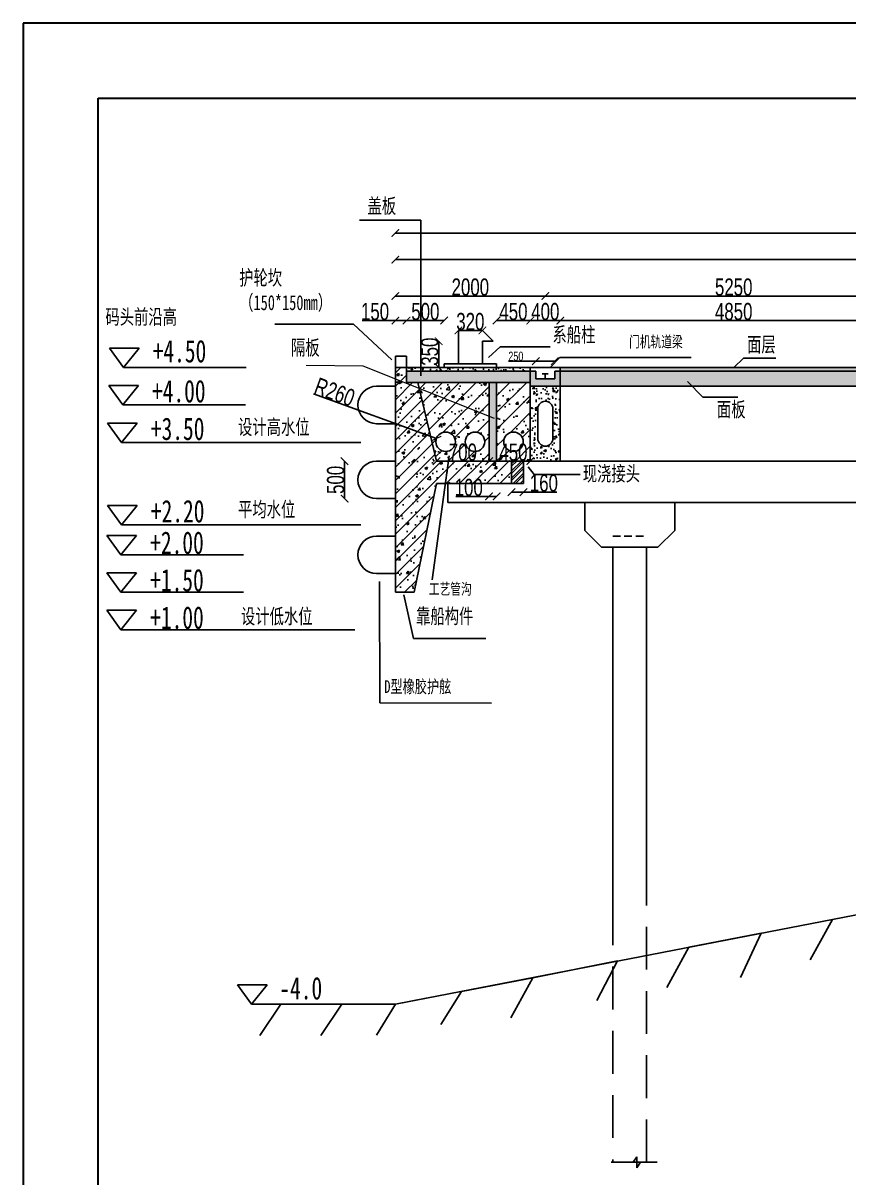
# Model space of a CAD drawing. Header units: millimetres. Extents: x 0 to 42000, y 0 to 29700.
# Drawn here: x 0 to 11014, y 14286 to 29700 of the extents above; entities that cross this region are included whole.
import ezdxf

# ---------------------------------------------------------------- set-up
doc = ezdxf.new("R2010")
doc.units = ezdxf.units.MM
doc.linetypes.add('DASHED', pattern=[19.05, 12.7, -6.35])
doc.layers.add('外框线', color=7, linetype='Continuous', lineweight=30)
for name, color, linetype in [('普通线', 7, 'Continuous'), ('标准', 7, 'Continuous'), ('标注', 7, 'Continuous'), ('虚线', 7, 'DASHED')]:
    doc.layers.add(name, color=color, linetype=linetype)
doc.styles.get("Standard").update_dxf_attribs({"font": 'arial.ttf', "width": 0.7, "height": 230})
doc.dimstyles.get("Standard").update_dxf_attribs({"dimtxt": 230, "dimasz": 100, "dimexe": 0.18, "dimexo": 0.0625, "dimgap": 1, "dimtad": 1, "dimdec": 0, "dimzin": 0, "dimdsep": 46, "dimtxsty": 'Standard', "dimblk": 'ARCHTICK', "dimcen": 0.09, "dimse1": 1, "dimse2": 1, "dimadec": 0, "dimazin": 0, "dimtfac": 1, "dimtdec": 0, "dimtofl": 0, "dimtmove": 0, "dimatfit": 3, "dimfxl": 1, "dimtolj": 1, "dimtzin": 0, "dimarcsym": 0})
pattern_1 = [(50, (1152.42, 65.97), (182.1847, -15.9391), [19.05, -209.55]), (355, (1152.42, 65.97), (-35.2434, 191.0568), [15.24, -167.6406]), (100.45144, (1167.6, 64.64), (146.9412, 175.1178), [16.19, -178.0902]), (46.1842, (1152.42, 116.77), (271.079, -42.0423), [28.575, -314.325]), (96.6356, (1175, 113.27), (237.4041, 247.426), [24.285, -267.1356]), (351.1842, (1152.42, 116.77), (237.404, 247.426), [22.86, -251.4597]), (21, (1177.82, 104.07), (151.6144, -102.2652), [19.05, -209.55]), (326, (1177.82, 104.07), (61.802, 184.188), [15.24, -167.64]), (71.45144, (1190.45, 95.55), (213.4164, 81.9228), [16.19, -178.0899]), (37.5, (1152.42, 65.97), (3.0886, 84.55504), [0, -165.608, 0, -170.18, 0, -168.275]), (7.5, (1152.42, 65.97), (66.81966, 100.18057), [0, -97.028, 0, -161.798, 0, -64.135]), (327.5, (1095.776, 65.97), (135.5906, -5.72874), [0, -63.5, 0, -198.12, 0, -262.89]), (317.5, (1070.38, 65.97), (148.1292, 25.4265), [0, -82.55, 0, -131.572, 0, -186.69])]
pattern_2 = [(50, (1152.42, 65.97), (273.277, -23.9086), [28.575, -314.325]), (355, (1152.42, 65.97), (-52.8651, 286.5853), [22.86, -251.4609]), (100.45144, (1175.2, 63.98), (220.4119, 262.6766), [24.285, -267.1354]), (46.1842, (1152.42, 142.17), (406.6186, -63.0635), [42.8625, -471.4875]), (96.6356, (1186.3, 136.9), (356.1062, 371.1392), [36.4275, -400.7034]), (351.1842, (1152.4, 142.17), (356.106, 371.139), [34.29, -377.1896]), (21, (1190.52, 123.12), (227.4216, -153.3978), [28.575, -314.325]), (326, (1190.52, 123.12), (92.703, 276.282), [22.86, -251.46]), (71.45144, (1209.47, 110.34), (320.1246, 122.8842), [24.285, -267.1349]), (37.5, (1152.42, 65.97), (4.6329, 126.83256), [0, -248.412, 0, -255.27, 0, -252.4125]), (7.5, (1152.42, 65.97), (100.2295, 150.27086), [0, -145.542, 0, -242.697, 0, -96.2025]), (327.5, (1067.46, 65.97), (203.3859, -8.59312), [0, -95.25, 0, -297.18, 0, -394.335]), (317.5, (1029.36, 65.97), (222.1938, 38.13974), [0, -123.825, 0, -197.358, 0, -280.035])]

# ---------------------------------------------------------------- blocks, each defined once
blk = doc.blocks.new('_ArchTick')
at = {"color": 0, "linetype": 'ByBlock', "const_width": 0.15}
blk.add_lwpolyline([(-0.5, -0.5), (0.5, 0.5)], dxfattribs=at)
blk = doc.blocks.new('*D2')
at = {"layer": 'Defpoints', "color": 0, "transparency": 16777216}
for p in [(4965, 25643), (5115, 25730), (5115, 25643)]:
    blk.add_point(p, dxfattribs=at)
at = {"layer": '标注', "color": 0, "lineweight": -2, "transparency": 16777216}
for p, q in [((4965, 25730), (4523, 25730)), ((5115, 25730), (4965, 25730))]:
    blk.add_line(p, q, dxfattribs=at)
at = {"layer": '标注', "color": 0, "lineweight": -2, "transparency": 16777216, "xscale": 100, "yscale": 100, "zscale": 100, "rotation": 180}
blk.add_blockref('_ArchTick', (4965, 25730), dxfattribs=at)
at = {"layer": '标注', "color": 0, "lineweight": -2, "transparency": 16777216, "xscale": 100, "yscale": 100, "zscale": 100}
blk.add_blockref('_ArchTick', (5115, 25730), dxfattribs=at)
at = {"layer": '标注', "color": 0, "transparency": 16777216, "insert": (4694, 25848), "char_height": 230, "attachment_point": 5}
blk.add_mtext('\\A1;150', dxfattribs=at)
blk = doc.blocks.new('*D3')
at = {"layer": 'Defpoints', "color": 0, "transparency": 16777216}
for p in [(5615, 25730), (5115, 25493), (5615, 25493)]:
    blk.add_point(p, dxfattribs=at)
at = {"layer": '标注', "color": 0, "lineweight": -2, "transparency": 16777216}
blk.add_line((5115, 25730), (5615, 25730), dxfattribs=at)
at = {"layer": '标注', "color": 0, "lineweight": -2, "transparency": 16777216, "xscale": 100, "yscale": 100, "zscale": 100, "rotation": 180}
blk.add_blockref('_ArchTick', (5115, 25730), dxfattribs=at)
at = {"layer": '标注', "color": 0, "lineweight": -2, "transparency": 16777216, "xscale": 100, "yscale": 100, "zscale": 100}
blk.add_blockref('_ArchTick', (5615, 25730), dxfattribs=at)
at = {"layer": '标注', "color": 0, "transparency": 16777216, "insert": (5365, 25848), "char_height": 230, "attachment_point": 5}
blk.add_mtext('\\A1;500', dxfattribs=at)
blk = doc.blocks.new('*D4')
at = {"layer": 'Defpoints', "color": 0, "transparency": 16777216}
for p in [(5805, 25597), (6125, 25730), (6125, 25597)]:
    blk.add_point(p, dxfattribs=at)
at = {"layer": '标注', "color": 0, "lineweight": -2, "transparency": 16777216}
blk.add_line((5805, 25597), (6125, 25597), dxfattribs=at)
at = {"layer": '标注', "color": 0, "lineweight": -2, "transparency": 16777216, "xscale": 100, "yscale": 100, "zscale": 100, "rotation": 180}
blk.add_blockref('_ArchTick', (5805, 25597), dxfattribs=at)
at = {"layer": '标注', "color": 0, "lineweight": -2, "transparency": 16777216, "xscale": 100, "yscale": 100, "zscale": 100}
blk.add_blockref('_ArchTick', (6125, 25597), dxfattribs=at)
at = {"layer": '标注', "color": 0, "transparency": 16777216, "insert": (5965, 25715), "char_height": 230, "attachment_point": 5}
blk.add_mtext('\\A1;320', dxfattribs=at)
blk = doc.blocks.new('*D5')
at = {"layer": 'Defpoints', "color": 0, "transparency": 16777216}
for p in [(6765, 25730), (6315, 25103), (6765, 25103)]:
    blk.add_point(p, dxfattribs=at)
at = {"layer": '标注', "color": 0, "lineweight": -2, "transparency": 16777216}
blk.add_line((6315, 25730), (6765, 25730), dxfattribs=at)
at = {"layer": '标注', "color": 0, "lineweight": -2, "transparency": 16777216, "xscale": 100, "yscale": 100, "zscale": 100, "rotation": 180}
blk.add_blockref('_ArchTick', (6315, 25730), dxfattribs=at)
at = {"layer": '标注', "color": 0, "lineweight": -2, "transparency": 16777216, "xscale": 100, "yscale": 100, "zscale": 100}
blk.add_blockref('_ArchTick', (6765, 25730), dxfattribs=at)
at = {"layer": '标注', "color": 0, "transparency": 16777216, "insert": (6540, 25848), "char_height": 230, "attachment_point": 5}
blk.add_mtext('\\A1;450', dxfattribs=at)
blk = doc.blocks.new('*D6')
at = {"layer": 'Defpoints', "color": 0, "transparency": 16777216}
for p in [(6965, 26056), (4965, 25103), (6965, 25103)]:
    blk.add_point(p, dxfattribs=at)
at = {"layer": '标注', "color": 0, "lineweight": -2, "transparency": 16777216}
blk.add_line((4965, 26056), (6965, 26056), dxfattribs=at)
at = {"layer": '标注', "color": 0, "lineweight": -2, "transparency": 16777216, "xscale": 100, "yscale": 100, "zscale": 100, "rotation": 180}
blk.add_blockref('_ArchTick', (4965, 26056), dxfattribs=at)
at = {"layer": '标注', "color": 0, "lineweight": -2, "transparency": 16777216, "xscale": 100, "yscale": 100, "zscale": 100}
blk.add_blockref('_ArchTick', (6965, 26056), dxfattribs=at)
at = {"layer": '标注', "color": 0, "transparency": 16777216, "insert": (5965, 26175), "char_height": 230, "attachment_point": 5}
blk.add_mtext('\\A1;2000', dxfattribs=at)
blk = doc.blocks.new('*D7')
at = {"layer": 'Defpoints', "color": 0, "transparency": 16777216}
for p in [(11990, 26056), (6965, 25018), (11990, 25053)]:
    blk.add_point(p, dxfattribs=at)
at = {"layer": '标注', "color": 0, "lineweight": -2, "transparency": 16777216}
blk.add_line((6965, 26056), (11990, 26056), dxfattribs=at)
at = {"layer": '标注', "color": 0, "lineweight": -2, "transparency": 16777216, "xscale": 100, "yscale": 100, "zscale": 100, "rotation": 180}
blk.add_blockref('_ArchTick', (6965, 26056), dxfattribs=at)
at = {"layer": '标注', "color": 0, "lineweight": -2, "transparency": 16777216, "xscale": 100, "yscale": 100, "zscale": 100}
blk.add_blockref('_ArchTick', (11990, 26056), dxfattribs=at)
at = {"layer": '标注', "color": 0, "transparency": 16777216, "insert": (9478, 26175), "char_height": 230, "attachment_point": 5}
blk.add_mtext('\\A1;5250', dxfattribs=at)
blk = doc.blocks.new('*D10')
at = {"layer": 'Defpoints', "color": 0, "transparency": 16777216}
for p in [(7165, 25730), (6765, 25053), (7165, 25053)]:
    blk.add_point(p, dxfattribs=at)
at = {"layer": '标注', "color": 0, "lineweight": -2, "transparency": 16777216}
blk.add_line((6765, 25730), (7165, 25730), dxfattribs=at)
at = {"layer": '标注', "color": 0, "lineweight": -2, "transparency": 16777216, "xscale": 100, "yscale": 100, "zscale": 100, "rotation": 180}
blk.add_blockref('_ArchTick', (6765, 25730), dxfattribs=at)
at = {"layer": '标注', "color": 0, "lineweight": -2, "transparency": 16777216, "xscale": 100, "yscale": 100, "zscale": 100}
blk.add_blockref('_ArchTick', (7165, 25730), dxfattribs=at)
at = {"layer": '标注', "color": 0, "transparency": 16777216, "insert": (6965, 25848), "char_height": 230, "attachment_point": 5}
blk.add_mtext('\\A1;400', dxfattribs=at)
blk = doc.blocks.new('*D11')
at = {"layer": 'Defpoints', "color": 0, "transparency": 16777216}
for p in [(7165, 25730), (11790, 25730), (11790, 25729)]:
    blk.add_point(p, dxfattribs=at)
at = {"layer": '标注', "color": 0, "lineweight": -2, "transparency": 16777216}
blk.add_line((7165, 25729), (11790, 25729), dxfattribs=at)
at = {"layer": '标注', "color": 0, "lineweight": -2, "transparency": 16777216, "xscale": 100, "yscale": 100, "zscale": 100, "rotation": 180}
blk.add_blockref('_ArchTick', (7165, 25729), dxfattribs=at)
at = {"layer": '标注', "color": 0, "lineweight": -2, "transparency": 16777216, "xscale": 100, "yscale": 100, "zscale": 100}
blk.add_blockref('_ArchTick', (11790, 25729), dxfattribs=at)
at = {"layer": '标注', "color": 0, "transparency": 16777216, "insert": (9478, 25848), "char_height": 230, "attachment_point": 5}
blk.add_mtext('\\A1;4850', dxfattribs=at)
blk = doc.blocks.new('*D16')
at = {"layer": 'Defpoints', "color": 0, "transparency": 16777216}
for p in [(5514, 24156), (5758, 24067)]:
    blk.add_point(p, dxfattribs=at)
at = {"layer": '标注', "color": 0, "lineweight": -2, "transparency": 16777216}
for p, q in [((3875, 24751), (5514, 24156)), ((5636, 24112), (5636, 24112)), ((5636, 24112), (5636, 24112))]:
    blk.add_line(p, q, dxfattribs=at)
at = {"layer": '标注', "color": 0, "lineweight": -2, "transparency": 16777216, "xscale": 100, "yscale": 100, "zscale": 100, "rotation": 340.0556956972467}
blk.add_blockref('_ArchTick', (5514, 24156), dxfattribs=at)
at = {"layer": '标注', "color": 0, "transparency": 16777216, "insert": (4155, 24775), "char_height": 230, "attachment_point": 5, "rotation": 340.0557}
blk.add_mtext('\\A1;R260', dxfattribs=at)
blk = doc.blocks.new('*D26')
at = {"layer": 'Defpoints', "color": 0, "transparency": 16777216}
for p in [(37045, 26898), (4965, 25103), (37045, 25103)]:
    blk.add_point(p, dxfattribs=at)
at = {"layer": '标注', "color": 0, "lineweight": -2, "transparency": 16777216}
blk.add_line((4965, 26898), (37045, 26898), dxfattribs=at)
at = {"layer": '标注', "color": 0, "lineweight": -2, "transparency": 16777216, "xscale": 100, "yscale": 100, "zscale": 100, "rotation": 180}
blk.add_blockref('_ArchTick', (4965, 26898), dxfattribs=at)
at = {"layer": '标注', "color": 0, "lineweight": -2, "transparency": 16777216, "xscale": 100, "yscale": 100, "zscale": 100}
blk.add_blockref('_ArchTick', (37045, 26898), dxfattribs=at)
at = {"layer": '标注', "color": 0, "transparency": 16777216, "insert": (21005, 27016), "char_height": 230, "attachment_point": 5}
blk.add_mtext('\\A1;32500', dxfattribs=at)
blk = doc.blocks.new('*D27')
at = {"layer": 'Defpoints', "color": 0, "transparency": 16777216}
for p in [(5515, 23853), (6215, 23853), (6215, 23853)]:
    blk.add_point(p, dxfattribs=at)
at = {"layer": '标注', "color": 0, "lineweight": -2, "transparency": 16777216}
blk.add_line((5515, 23853), (6215, 23853), dxfattribs=at)
at = {"layer": '标注', "color": 0, "lineweight": -2, "transparency": 16777216, "xscale": 100, "yscale": 100, "zscale": 100, "rotation": 180}
blk.add_blockref('_ArchTick', (5515, 23853), dxfattribs=at)
at = {"layer": '标注', "color": 0, "lineweight": -2, "transparency": 16777216, "xscale": 100, "yscale": 100, "zscale": 100}
blk.add_blockref('_ArchTick', (6215, 23853), dxfattribs=at)
at = {"layer": '标注', "color": 0, "transparency": 16777216, "insert": (5865, 23971), "char_height": 230, "attachment_point": 5}
blk.add_mtext('\\A1;700', dxfattribs=at)
blk = doc.blocks.new('*D28')
at = {"layer": 'Defpoints', "color": 0, "transparency": 16777216}
for p in [(6215, 23853), (6315, 23853), (6315, 23383)]:
    blk.add_point(p, dxfattribs=at)
at = {"layer": '标注', "color": 0, "lineweight": -2, "transparency": 16777216}
for p, q in [((6215, 23383), (5773, 23383)), ((6315, 23383), (6215, 23383))]:
    blk.add_line(p, q, dxfattribs=at)
at = {"layer": '标注', "color": 0, "lineweight": -2, "transparency": 16777216, "xscale": 100, "yscale": 100, "zscale": 100, "rotation": 180}
blk.add_blockref('_ArchTick', (6215, 23383), dxfattribs=at)
at = {"layer": '标注', "color": 0, "lineweight": -2, "transparency": 16777216, "xscale": 100, "yscale": 100, "zscale": 100}
blk.add_blockref('_ArchTick', (6315, 23383), dxfattribs=at)
at = {"layer": '标注', "color": 0, "transparency": 16777216, "insert": (5944, 23501), "char_height": 230, "attachment_point": 5}
blk.add_mtext('\\A1;100', dxfattribs=at)
blk = doc.blocks.new('*D29')
at = {"layer": 'Defpoints', "color": 0, "transparency": 16777216}
for p in [(6315, 23853), (6765, 23853), (6765, 23853)]:
    blk.add_point(p, dxfattribs=at)
at = {"layer": '标注', "color": 0, "lineweight": -2, "transparency": 16777216}
blk.add_line((6315, 23853), (6765, 23853), dxfattribs=at)
at = {"layer": '标注', "color": 0, "lineweight": -2, "transparency": 16777216, "xscale": 100, "yscale": 100, "zscale": 100, "rotation": 180}
blk.add_blockref('_ArchTick', (6315, 23853), dxfattribs=at)
at = {"layer": '标注', "color": 0, "lineweight": -2, "transparency": 16777216, "xscale": 100, "yscale": 100, "zscale": 100}
blk.add_blockref('_ArchTick', (6765, 23853), dxfattribs=at)
at = {"layer": '标注', "color": 0, "transparency": 16777216, "insert": (6540, 23971), "char_height": 230, "attachment_point": 5}
blk.add_mtext('\\A1;450', dxfattribs=at)
blk = doc.blocks.new('*D30')
at = {"layer": 'Defpoints', "color": 0, "transparency": 16777216}
for p in [(6515, 23553), (6675, 23553), (6675, 23440)]:
    blk.add_point(p, dxfattribs=at)
at = {"layer": '标注', "color": 0, "lineweight": -2, "transparency": 16777216}
for p, q in [((6515, 23440), (6675, 23440)), ((6675, 23440), (7117, 23440))]:
    blk.add_line(p, q, dxfattribs=at)
at = {"layer": '标注', "color": 0, "lineweight": -2, "transparency": 16777216, "xscale": 100, "yscale": 100, "zscale": 100, "rotation": 180}
blk.add_blockref('_ArchTick', (6515, 23440), dxfattribs=at)
at = {"layer": '标注', "color": 0, "lineweight": -2, "transparency": 16777216, "xscale": 100, "yscale": 100, "zscale": 100}
blk.add_blockref('_ArchTick', (6675, 23440), dxfattribs=at)
at = {"layer": '标注', "color": 0, "transparency": 16777216, "insert": (6946, 23559), "char_height": 230, "attachment_point": 5}
blk.add_mtext('\\A1;160', dxfattribs=at)
blk = doc.blocks.new('*D31')
at = {"layer": 'Defpoints', "color": 0, "transparency": 16777216}
for p in [(4965, 23853), (4288, 23353), (4965, 23353)]:
    blk.add_point(p, dxfattribs=at)
at = {"layer": '标注', "color": 0, "lineweight": -2, "transparency": 16777216}
blk.add_line((4288, 23853), (4288, 23353), dxfattribs=at)
at = {"layer": '标注', "color": 0, "lineweight": -2, "transparency": 16777216, "xscale": 100, "yscale": 100, "zscale": 100}
for p, rotation in [((4288, 23853), 90), ((4288, 23353), 270)]:
    blk.add_blockref('_ArchTick', p, dxfattribs=dict(at, rotation=rotation))
at = {"layer": '标注', "color": 0, "transparency": 16777216, "insert": (4169, 23603), "char_height": 230, "attachment_point": 5, "rotation": 90}
blk.add_mtext('\\A1;500', dxfattribs=at)
blk = doc.blocks.new('*D49')
at = {"layer": 'Defpoints', "color": 0, "transparency": 16777216}
for p in [(6125, 25453), (5544, 25103), (6125, 25103)]:
    blk.add_point(p, dxfattribs=at)
at = {"layer": '普通线', "color": 0, "lineweight": -2, "transparency": 16777216}
blk.add_line((5544, 25453), (5544, 25103), dxfattribs=at)
at = {"layer": '普通线', "color": 0, "lineweight": -2, "transparency": 16777216, "xscale": 100, "yscale": 100, "zscale": 100}
for p, rotation in [((5544, 25453), 90), ((5544, 25103), 270)]:
    blk.add_blockref('_ArchTick', p, dxfattribs=dict(at, rotation=rotation))
at = {"layer": '普通线', "color": 0, "transparency": 16777216, "insert": (5425, 25314), "char_height": 230, "attachment_point": 5, "rotation": 90}
blk.add_mtext('\\A1;350', dxfattribs=at)
blk = doc.blocks.new('*D50')
at = {"layer": 'Defpoints', "color": 0, "transparency": 16777216}
for p in [(7090, 25188), (6840, 25053), (7090, 25053)]:
    blk.add_point(p, dxfattribs=at)
at = {"layer": '普通线', "color": 0, "lineweight": -2, "transparency": 16777216}
for p, q in [((6840, 25188), (6476, 25188)), ((7090, 25188), (6840, 25188))]:
    blk.add_line(p, q, dxfattribs=at)
at = {"layer": '普通线', "color": 0, "lineweight": -2, "transparency": 16777216, "xscale": 100, "yscale": 100, "zscale": 100, "rotation": 180}
blk.add_blockref('_ArchTick', (6840, 25188), dxfattribs=at)
at = {"layer": '普通线', "color": 0, "lineweight": -2, "transparency": 16777216, "xscale": 100, "yscale": 100, "zscale": 100}
blk.add_blockref('_ArchTick', (7090, 25188), dxfattribs=at)
at = {"layer": '普通线', "color": 0, "transparency": 16777216, "insert": (6572, 25252), "char_height": 230, "attachment_point": 5}
blk.add_mtext('\\A1;{\\H0.53333x;250}', dxfattribs=at)
blk = doc.blocks.new('*D100')
at = {"layer": 'Defpoints', "color": 0, "transparency": 16777216}
for p in [(20515, 26543), (4965, 26440), (20515, 26440)]:
    blk.add_point(p, dxfattribs=at)
at = {"layer": '标准', "color": 0, "lineweight": -2, "transparency": 16777216}
blk.add_line((4965, 26543), (20515, 26543), dxfattribs=at)
at = {"layer": '标准', "color": 0, "lineweight": -2, "transparency": 16777216, "xscale": 100, "yscale": 100, "zscale": 100, "rotation": 180}
blk.add_blockref('_ArchTick', (4965, 26543), dxfattribs=at)
at = {"layer": '标准', "color": 0, "lineweight": -2, "transparency": 16777216, "xscale": 100, "yscale": 100, "zscale": 100}
blk.add_blockref('_ArchTick', (20515, 26543), dxfattribs=at)
at = {"layer": '标准', "color": 0, "transparency": 16777216, "insert": (12740, 26662), "char_height": 230, "attachment_point": 5}
blk.add_mtext('\\A1;16000', dxfattribs=at)

msp = doc.modelspace()

# ---------------------------------------------------------------- hatches: boundary and pattern name
at = {"layer": '普通线'}
h = msp.add_hatch(dxfattribs=at)
h.set_pattern_fill('ANSI31', color=256, scale=40)
h.set_pattern_definition([(45, (-9548.46, -12830.26), (-89.80256, 89.80256), [])])
h.paths.add_polyline_path([(5265.2, 24902.7), (5115.2, 24902.7), (5115.2, 25002.7), (5115.2, 25102.7), (4965.2, 25102.7), (4965.2, 22102.7), (5215.2, 22102.7), (5515.2, 23552.7), (6515.2, 23552.7), (6515.2, 23602.7), (6515.2, 23852.7), (5515.2, 23852.7)])
h = msp.add_hatch(dxfattribs=at)
h.set_pattern_fill('AR-CONC', color=256, scale=2)
h.set_pattern_definition([(50, (-9548.46, -12830.26), (364.3693, -31.8782), [38.1, -419.1]), (355, (-9548.46, -12830.26), (-70.487, 382.1137), [30.48, -335.2812]), (100.4514, (-9518.1, -12832.92), (293.8825, 350.2355), [32.38, -356.1805]), (46.1842, (-9548.46, -12728.66), (542.158, -84.0847), [57.15, -628.65]), (96.6356, (-9503.3, -12735.67), (474.808, 494.852), [48.57, -534.271]), (351.1842, (-9548.46, -12728.66), (474.808, 494.852), [45.72, -502.9195]), (21, (-9497.66, -12754.06), (303.2288, -204.5304), [38.1, -419.1]), (326, (-9497.66, -12754.06), (123.604, 368.376), [30.48, -335.28]), (71.4514, (-9472.4, -12771.1), (426.8328, 163.8455), [32.38, -356.18]), (37.5, (-9548.46, -12830.26), (6.1772, 169.11008), [0, -331.216, 0, -340.36, 0, -336.55]), (7.5, (-9548.46, -12830.26), (133.6393, 200.36115), [0, -194.056, 0, -323.596, 0, -128.27]), (327.5, (-9661.75, -12830.26), (271.1812, -11.4575), [0, -127, 0, -396.24, 0, -525.78]), (317.5, (-9712.55, -12830.26), (296.2584, 50.853), [0, -165.1, 0, -263.144, 0, -373.38])])
h.paths.add_polyline_path([(6515.2, 23852.7), (5515.2, 23852.7), (5265.2, 24902.7), (5115.2, 24902.7), (5115.2, 25002.7), (5115.2, 25102.7), (4965.2, 25102.7), (4965.2, 22102.7), (5215.2, 22102.7), (5515.2, 23552.7), (6515.2, 23552.7), (6515.2, 23602.7)])
h = msp.add_hatch(dxfattribs=at)
h.set_pattern_fill('AR-CONC', color=256)
h.set_pattern_definition(pattern_1)
h.paths.add_polyline_path([(6765.2, 25102.7), (5115.2, 25102.7), (5115.2, 25052.7), (6765.2, 25052.7)])
h = msp.add_hatch(dxfattribs=at)
h.set_pattern_fill('AR-CONC', color=256, scale=1.5)
h.set_pattern_definition(pattern_2)
h.paths.add_polyline_path([(6765.2, 25052.7), (5115.2, 25052.7), (5115.2, 24902.7), (5265.2, 24902.7), (6765.2, 24902.7)])
h.paths.add_polyline_path([(11790.2, 25052.7), (7165.2, 25052.7), (7165.2, 24852.7), (11790.2, 24852.7)])
h.paths.add_polyline_path([(16815.2, 25052.7), (12190.2, 25052.7), (12190.2, 24852.7), (16815.2, 24852.7)])
h.paths.add_polyline_path([(20515.2, 25052.7), (17215.2, 25052.7), (17215.2, 24852.7), (20515.2, 24852.7)])
h.paths.add_polyline_path([(37045.2, 25052.7), (20545.2, 25052.7), (20545.2, 24852.7), (37045.2, 24852.7)])
h.paths.add_polyline_path([(6315.2, 24902.7), (6215.2, 24902.7), (6215.2, 23852.7), (6315.2, 23852.7)])
h = msp.add_hatch(dxfattribs=at)
h.set_pattern_fill('AR-CONC', color=256, scale=1.5)
h.set_pattern_definition(pattern_2)
h.paths.add_polyline_path([(7165.2, 25052.7), (7090.2, 25052.7), (7090.2, 24952.7), (6840.2, 24952.7), (6840.2, 25052.7), (6765.2, 25052.7), (6765.2, 24852.7), (7165.2, 24852.7)])
h.paths.add_polyline_path([(12190.2, 25052.7), (11990.2, 25052.7), (11790.2, 25052.7), (11790.2, 24852.7), (11990.2, 24852.7), (12190.2, 24852.7)])
h.paths.add_polyline_path([(17215.2, 25052.7), (17140.2, 25052.7), (17140.2, 24952.7), (16890.2, 24952.7), (16890.2, 25052.7), (16815.2, 25052.7), (16815.2, 24852.7), (17215.2, 24852.7)])
h = msp.add_hatch(dxfattribs=at)
h.set_pattern_fill('AR-CONC', color=256)
h.set_pattern_definition(pattern_1)
h.paths.add_polyline_path([(12190.2, 25102.7), (7165.2, 25102.7), (7165.2, 25052.7), (12190.2, 25052.7)])
h = msp.add_hatch(dxfattribs=at)
h.set_pattern_fill('AR-CONC', color=256)
h.set_pattern_definition(pattern_1)
h.paths.add_polyline_path([(7165.2, 24852.7), (6765.2, 24852.7), (6765.2, 24552.7), (6765.2, 23852.7), (7165.2, 23852.7)])
h.paths.add_polyline_path([(7065.2, 24552.7), (7065.2, 24152.7, -1), (6865.2, 24152.7), (6865.2, 24552.7, -1)], flags=16)
h = msp.add_hatch(dxfattribs=at)
h.set_pattern_fill('ANSI32', color=256, scale=7)
h.set_pattern_definition([(45, (1152.42, 65.97), (-47.14634, 47.14634), []), (45, (1183.85, 65.97), (-47.14634, 47.14634), [])])
h.paths.add_polyline_path([(6675.2, 23852.7), (6515.2, 23852.7), (6515.2, 23602.7), (6515.2, 23552.7), (6675.2, 23552.7), (6675.2, 23602.7)])
at = {"layer": '标准'}
h = msp.add_hatch(dxfattribs=at)
h.set_pattern_fill('ANSI31', color=256, scale=50)
h.paths.add_polyline_path([(6215.2, 24452), (5284.3, 24822.7), (5515.2, 23852.7), (6215.2, 23852.7)])
h.paths.add_polyline_path([(5765.7, 24111.8, -1), (5505.7, 24111.8, -1)], flags=16)
h.paths.add_polyline_path([(6157.2, 24111.8, -1), (5897.2, 24111.8, -1)], flags=16)
h.paths.add_polyline_path([(6215.2, 24902.7), (5265.2, 24902.7), (5284.3, 24822.7), (6215.2, 24452)])
h.paths.add_polyline_path([(6765.2, 24902.7), (6315.2, 24902.7), (6315.2, 23852.7), (6515.2, 23852.7), (6765.2, 23852.7)])
h.paths.add_polyline_path([(6670.2, 24111.8, -1), (6410.2, 24111.8, -1)], flags=16)
h = msp.add_hatch(dxfattribs=at)
h.set_pattern_fill('AR-CONC', color=256, scale=2)
h.paths.add_polyline_path([(6215.2, 24902.7), (5265.2, 24902.7), (5284.3, 24822.7), (6215.2, 24452)])
h.paths.add_polyline_path([(5284.3, 24822.7), (5515.2, 23852.7), (6215.2, 23852.7), (6215.2, 24452)])
h.paths.add_polyline_path([(5765.7, 24111.8, -1), (5505.7, 24111.8, -1)], flags=16)
h.paths.add_polyline_path([(6157.2, 24111.8, -1), (5897.2, 24111.8, -1)], flags=16)
h.paths.add_polyline_path([(6765.2, 24902.7), (6315.2, 24902.7), (6315.2, 23852.7), (6515.2, 23852.7), (6765.2, 23852.7)])
h.paths.add_polyline_path([(6670.2, 24111.8, -1), (6410.2, 24111.8, -1)], flags=16)

# ---------------------------------------------------------------- linework, layer by layer
at = {"layer": '外框线'}
for p, q in [((0, 29700), (0, 0)), ((42000, 29700), (0, 29700)), ((1000, 1000), (1000, 28700)), ((1000, 28700), (41000, 28700))]:
    msp.add_line(p, q, dxfattribs=at)
at = {"layer": '普通线'}
for p, q in [((5805.2, 25152.7), (5805.2, 25596.7)), ((5805.2, 25596.7), (6125.2, 25596.7)), ((6125.2, 25596.7), (6269.2, 25452.7)), ((6125.2, 25152.7), (6125.2, 25452.7)), ((6125.2, 25452.7), (6269.2, 25452.7)), ((4965.2, 25102.7), (4965.2, 25252.7)), ((4965.2, 25252.7), (5115.2, 25252.7)), ((5115.2, 25252.7), (5115.2, 25102.7)), ((5615.2, 25102.7), (5615.2, 25152.7)), ((5615.2, 25152.7), (6315.2, 25152.7)), ((6315.2, 25152.7), (6315.2, 25102.7)), ((4965.2, 25102.7), (4965.2, 22102.7)), ((4965.2, 25102.7), (5115.2, 25102.7)), ((4965.2, 25102.7), (4965.2, 24602.7)), ((4965.2, 25102.7), (4965.2, 24852.7)), ((4965.2, 25102.7), (5465.2, 25102.7)), ((4965.2, 25102.7), (5965.2, 25102.7)), ((5115.2, 25102.7), (5115.2, 24902.7)), ((5115.2, 25102.7), (5115.2, 25052.7)), ((5115.2, 25102.7), (6765.2, 25102.7)), ((5115.2, 25052.7), (6765.2, 25052.7)), ((5115.2, 24902.7), (5115.2, 25002.7)), ((5965.2, 25102.7), (5615.2, 25102.7)), ((5965.2, 25102.7), (5805.2, 25102.7)), ((5805.2, 25102.7), (6125.2, 25102.7)), ((6765.2, 25102.7), (6765.2, 25052.7)), ((6765.2, 25052.7), (6840.2, 25052.7)), ((6840.2, 25052.7), (6765.2, 25052.7)), ((6765.2, 25052.7), (6765.2, 23852.7)), ((6765.2, 25052.7), (6765.2, 24852.7)), ((6840.2, 25052.7), (6840.2, 24952.7)), ((7005.2, 25017.7), (6925.2, 25017.7)), ((6965.2, 24952.7), (6965.2, 25017.7)), ((6965.2, 25017.7), (7005.2, 25017.7)), ((7090.2, 24952.7), (7090.2, 25052.7)), ((7090.2, 25052.7), (7165.2, 25052.7)), ((7165.2, 25052.7), (7165.2, 25102.7)), ((7165.2, 25102.7), (11790.2, 25102.7)), ((7165.2, 25052.7), (7165.2, 23852.7)), ((11980.2, 25052.7), (7165.2, 25052.7)), ((4965.2, 24852.7), (4715.2, 24852.7)), ((5115.2, 24902.7), (5265.2, 24902.7)), ((5515.2, 23852.7), (5265.2, 24902.7)), ((5265.2, 24902.7), (6765.2, 24902.7)), ((6315.2, 24902.7), (6215.2, 24902.7)), ((6215.2, 24902.7), (6215.2, 23852.7)), ((6315.2, 23852.7), (6315.2, 24902.7)), ((6315.2, 24902.7), (6765.2, 24902.7)), ((6765.2, 24852.7), (7165.2, 24852.7)), ((6765.2, 24852.7), (6765.2, 24552.7)), ((6840.2, 24952.7), (7090.2, 24952.7)), ((7165.2, 24852.7), (11980.2, 24852.7)), ((6865.2, 24552.7), (6865.2, 24152.7)), ((7065.2, 24152.7), (7065.2, 24552.7)), ((4715.2, 24352.7), (4965.2, 24352.7)), ((4965.2, 23602.7), (4965.2, 24102.7)), ((4965.2, 24102.7), (4965.2, 23852.7)), ((4965.2, 23852.7), (4715.2, 23852.7)), ((4965.2, 23852.7), (4715.2, 23852.7)), ((6515.2, 23852.7), (5515.2, 23852.7)), ((6515.2, 23852.7), (6515.2, 23602.7)), ((6515.2, 23852.7), (9134.7, 23852.7)), ((6675.2, 23602.7), (6675.2, 23852.7)), ((9134.7, 23852.7), (11790.2, 23852.7)), ((6515.2, 23602.7), (6515.2, 23552.7)), ((6675.2, 23602.7), (6675.2, 23552.7)), ((5515.2, 23552.7), (5215.2, 22102.7)), ((6515.2, 23552.7), (5515.2, 23552.7)), ((5665.2, 23552.7), (5665.2, 23502.7)), ((5665.2, 23502.7), (5665.2, 23302.7)), ((6675.2, 23552.7), (6515.2, 23552.7)), ((4715.2, 23352.7), (4965.2, 23352.7)), ((4715.2, 23352.7), (4965.2, 23352.7)), ((5665.2, 23302.7), (9217.7, 23302.7)), ((6965.2, 23302.7), (7915.2, 23302.7)), ((7491.2, 23302.7), (7491.2, 22927.7)), ((8691.2, 23302.7), (8691.2, 22927.7)), ((9217.7, 23302.7), (11990.2, 23302.7)), ((4965.2, 22602.7), (4965.2, 23102.7)), ((4715.2, 22852.7), (4965.2, 22852.7)), ((4965.2, 22852.7), (4715.2, 22852.7)), ((4965.2, 16602.7), (37045.2, 22832.8)), ((7491.2, 22927.7), (7716.2, 22702.7)), ((8466.2, 22702.7), (8691.2, 22927.7)), ((7716.2, 22702.7), (8466.2, 22702.7)), ((7866.2, 22702.7), (7866.2, 17962.7)), ((8316.2, 22702.7), (8316.2, 18052.7)), ((4965.2, 22102.7), (4965.2, 22602.7)), ((4965.2, 22352.7), (4715.2, 22352.7)), ((4715.2, 22352.7), (4965.2, 22352.7)), ((4965.2, 22102.7), (4965.2, 22352.7)), ((4965.2, 22102.7), (5215.2, 22102.7)), ((4965.2, 16602.7), (3044.9, 16602.7)), ((7844.9, 14494.1), (8136.1, 14494.1)), ((7966.1, 14494.1), (8136.1, 14494.1)), ((8136.1, 14494.1), (8186, 14568.9)), ((8136.1, 14494.1), (8186, 14568.9)), ((8136.1, 14494.1), (8456.4, 14494.1)), ((8186, 14568.9), (8186, 14418.9)), ((8186, 14568.9), (8186, 14418.9)), ((8236.1, 14494.3), (8186, 14418.9)), ((8236.1, 14494.3), (8186, 14418.9)), ((8235.9, 14494.1), (8416.1, 14494.1))]:
    msp.add_line(p, q, dxfattribs=at)
for centre in [(5635.7, 24111.8), (6027.2, 24111.8), (6540.2, 24111.8)]:
    msp.add_circle(centre, 130, dxfattribs=at)
for centre, radius, start, end in [((4715.2, 24602.7), 250, 90, 270), ((6965.2, 24552.7), 100, 0, 180), ((6965.2, 24152.7), 100, 180, 0), ((4715.2, 23602.7), 250, 90, 270), ((4715.2, 22602.7), 250, 90, 270)]:
    msp.add_arc(centre, radius, start, end, dxfattribs=at)
at = {"layer": '标准'}
msp.add_line((7165.2, 25102.7), (6765.2, 25102.7), dxfattribs=at)
at = {"layer": '标注'}
for p, q in [((5306.1, 27068.2), (4488.5, 27068.2)), ((5306.1, 24990.9), (5306.1, 27068.2)), ((4407.6, 25681.6), (3358.4, 25681.6)), ((4917.8, 25203.8), (4407.6, 25681.6)), ((1337.7, 25102.7), (1151, 25362.6)), ((1151, 25362.6), (1546.2, 25362.6)), ((1546.2, 25362.6), (1337.7, 25102.7)), ((6207.9, 25237.6), (6360.9, 25378.9)), ((6360.9, 25378.9), (7027.7, 25378.9)), ((7030.3, 25102.7), (7160.9, 25237)), ((7160.9, 25237), (8909.7, 25237)), ((9477.7, 25102.7), (9609.7, 25225.7)), ((9609.7, 25225.7), (10041.2, 25225.7)), ((2974.4, 25102.7), (1337.7, 25102.7)), ((1328.4, 24602.7), (1141.8, 24862.6)), ((1141.8, 24862.6), (1536.9, 24862.6)), ((1536.9, 24862.6), (1328.4, 24602.7)), ((8859.7, 24916.1), (9064.6, 24705.7)), ((9064.6, 24705.7), (9531, 24705.7)), ((2965.2, 24602.7), (1328.4, 24602.7)), ((1313.1, 24100.9), (1126.4, 24360.8)), ((1126.4, 24360.8), (1521.6, 24360.8)), ((1521.6, 24360.8), (1313.1, 24100.9)), ((4503.8, 24100.9), (1313.1, 24100.9)), ((5684.5, 23924.8), (5454.5, 22267)), ((6735.1, 23779.2), (6817.3, 23676.5)), ((6817.3, 23676.5), (7428.3, 23676.5)), ((1313.1, 23000.9), (1126.4, 23260.8)), ((1126.4, 23260.8), (1521.6, 23260.8)), ((1521.6, 23260.8), (1313.1, 23000.9)), ((4503.8, 23000.9), (1313.1, 23000.9)), ((1304, 22602.7), (1117.3, 22862.6)), ((1117.3, 22862.6), (1512.5, 22862.6)), ((1512.5, 22862.6), (1304, 22602.7)), ((2940.7, 22602.7), (1304, 22602.7)), ((1304, 22102.7), (1117.3, 22362.6)), ((1117.3, 22362.6), (1512.5, 22362.6)), ((1512.5, 22362.6), (1304, 22102.7)), ((4752.1, 22245.1), (4759.1, 20626.9)), ((2940.7, 22102.7), (1304, 22102.7)), ((5077.4, 22067.8), (5205.2, 21486.2)), ((1304, 21602.7), (1117.3, 21862.6)), ((1117.3, 21862.6), (1512.5, 21862.6)), ((1512.5, 21862.6), (1304, 21602.7)), ((4424.2, 21602.7), (1304, 21602.7)), ((5205.2, 21486.2), (6171.2, 21486.2)), ((4759.1, 20626.9), (6246.7, 20624.6)), ((10795.3, 17735), (10499.5, 17198.5)), ((8880.6, 17365.2), (9842.7, 17551.6)), ((9842.7, 17551.6), (9567.5, 16959.1)), ((8880.6, 17365.2), (8584.9, 16828.8)), ((6800.2, 16957.5), (7928.1, 17181.8)), ((7928.1, 17181.8), (7652.8, 16652.8)), ((5847.7, 16774.1), (6800.2, 16957.5)), ((6800.2, 16957.5), (6504.5, 16421)), ((3044.9, 16602.7), (2858.2, 16862.6)), ((2858.2, 16862.6), (3253.4, 16862.6)), ((3253.4, 16862.6), (3044.9, 16602.7)), ((4965.2, 16602.7), (5377.6, 16682.8)), ((5847.7, 16774.1), (5572.4, 16332.5)), ((3044.9, 16602.7), (3436.3, 16602.7)), ((3436.3, 16602.7), (3155.9, 16186.9)), ((4252.9, 16602.7), (3972.5, 16186.9)), ((4965.2, 16602.7), (4715.6, 16191.1))]:
    msp.add_line(p, q, dxfattribs=at)
at = {"layer": '标注', "linetype": 'ByBlock', "lineweight": 9}
for p, q in [((4535.6, 25120.9), (3774.9, 25130.4)), ((6287.4, 24423.2), (4535.6, 25120.9))]:
    msp.add_line(p, q, dxfattribs=at)
at = {"layer": '虚线', "ltscale": 8}
msp.add_line((7866.2, 22852.7), (8316.2, 22852.7), dxfattribs=at)
at = {"layer": '虚线', "ltscale": 45}
for p, q in [((8316.2, 14494.1), (8316.2, 18052.7)), ((7866.2, 17962.7), (7866.2, 14494.1))]:
    msp.add_line(p, q, dxfattribs=at)

# ---------------------------------------------------------------- texts
at = {"layer": '标注', "attachment_point": 1}
for s, insert, char_height in [('{\\fFangSong|b1|i0|c134|p49;盖板}', (4593.3, 27360.1), 200), ('{\\fFangSong|b1|i0|c134|p49;护轮坎\\P（150*150mm）}', (2882, 26402.6), 200), ('{\\fFangSong|b1|i0|c134|p49;码头前沿高}', (1097.5, 25879.8), 200), ('{\\fFangSong|b1|i0|c134|p49;系船柱}', (7061, 25642.3), 200), ('{\\fFangSong|b1|i0|c134|p49;+4.50}', (1728.6, 25471.6), 300), ('{\\fFangSong|b1|i0|c134|p49;隔板}', (3572.8, 25469), 200), ('{\\fFangSong|b1|i0|c134|p49;门机轨道梁}', (8081.8, 25522.4), 150), ('{\\fFangSong|b1|i0|c134|p49;面层}', (9656.2, 25511.1), 200), ('{\\fFangSong|b1|i0|c134|p49;+4.00}', (1719.4, 24937.2), 300), ('{\\fFangSong|b1|i0|c134|p49;面板}', (9253.9, 24644.2), 200), ('{\\fFangSong|b1|i0|c134|p49;+3.50}', (1704, 24435.4), 300), ('{\\fFangSong|b1|i0|c134|p49;设计高水位}', (2866.6, 24409.4), 200), ('{\\fFangSong|b1|i0|c134|p49;现浇接头}', (7464.6, 23787.8), 200), ('{\\fFangSong|b1|i0|c134|p49;+2.20}', (1704, 23335.4), 300), ('{\\fFangSong|b1|i0|c134|p49;平均水位}', (2866.6, 23309.4), 200), ('{\\fFangSong|b1|i0|c134|p49;+2.00}', (1694.9, 22914.7), 300), ('{\\fFangSong|b1|i0|c134|p49;+1.50}', (1694.9, 22414.7), 300), ('{\\fFangSong|b1|i0|c134|p49;工艺管沟}', (5411.7, 22221.8), 150), ('{\\fFangSong|b1|i0|c134|p49;+1.00}', (1694.9, 21914.7), 300), ('{\\fFangSong|b1|i0|c134|p49;设计低水位}', (2905.2, 21882.5), 200), ('{\\fFangSong|b1|i0|c134|p49;靠船构件}', (5241.9, 21885.1), 200), ('{\\fFangSong|b1|i0|c134|p49;D型橡胶护舷}', (4818.5, 20929.4), 170), ('{\\fFangSong|b1|i0|c134|p49;-4.0}', (3417.6, 16967.6), 300)]:
    msp.add_mtext_dynamic_manual_height_columns(s, width=1806.12, gutter_width=750, heights=[0], dxfattribs=dict(at, insert=insert, char_height=char_height))

# ---------------------------------------------------------------- dimensions: what is measured, and where the dimension line sits
at = {"layer": '普通线'}
dim = msp.add_linear_dim(base=(5543.9, 25102.7), p1=(6125.2, 25452.7), p2=(6125.2, 25102.7), angle=90, dimstyle='Standard', dxfattribs=at)
dim.commit()
dim.dimension.update_dxf_attribs({"geometry": '*D49', "text_midpoint": (5543.9, 25314.3), "dimtype": 160})
dim = msp.add_linear_dim(base=(7090.2, 25188.1), p1=(6840.2, 25052.7), p2=(7090.2, 25052.7), text='{\\H0.53333x;<>}', dimstyle='Standard', dxfattribs=at)
dim.commit()
dim.dimension.update_dxf_attribs({"geometry": '*D50', "text_midpoint": (6572.5, 25188.1), "dimtype": 160})
at = {"layer": '标准'}
dim = msp.add_linear_dim(base=(20515.2, 26543.5), p1=(4965.2, 26440.4), p2=(20515.2, 26440.4), text='16000', dimstyle='Standard', dxfattribs=at)
dim.commit()
dim.dimension.update_dxf_attribs({"geometry": '*D100', "text_midpoint": (12740.2, 26661.9)})
at = {"layer": '标注'}
for base, p1, p2, text, picture, middle in [((37045.2, 26897.8), (4965.2, 25102.7), (37045.2, 25102.7), '32500', '*D26', (21005.2, 27016.3)), ((11990.2, 26056.2), (6965.2, 25017.7), (11990.2, 25052.7), '5250', '*D7', (9477.7, 26174.7)), ((11790.2, 25729.4), (7165.2, 25729.8), (11790.2, 25729.8), '4850', '*D11', (9477.7, 25847.9))]:
    dim = msp.add_linear_dim(base=base, p1=p1, p2=p2, text=text, dimstyle='Standard', dxfattribs=at)
    dim.commit()
    dim.dimension.update_dxf_attribs({"geometry": picture, "text_midpoint": middle})
for base, p1, p2, picture, middle in [((6965.2, 26056.2), (4965.2, 25102.7), (6965.2, 25102.7), '*D6', (5965.2, 26174.7)), ((5615.2, 25729.8), (5115.2, 25493.4), (5615.2, 25493.4), '*D3', (5365.2, 25848.2)), ((7165.2, 25729.8), (6765.2, 25052.7), (7165.2, 25052.7), '*D10', (6965.2, 25848.2)), ((6765.2, 23852.7), (6315.2, 23852.7), (6765.2, 23852.7), '*D29', (6540.2, 23971.2)), ((6675.2, 23440.1), (6515.2, 23552.7), (6675.2, 23552.7), '*D30', (6946.2, 23558.5))]:
    dim = msp.add_linear_dim(base=base, p1=p1, p2=p2, dimstyle='Standard', dxfattribs=at)
    dim.commit()
    dim.dimension.update_dxf_attribs({"geometry": picture, "text_midpoint": middle})
for base, p1, p2, picture, middle in [((5115.2, 25729.8), (4965.2, 25643.4), (5115.2, 25643.4), '*D2', (4694.2, 25729.8)), ((6765.2, 25729.8), (6315.2, 25102.7), (6765.2, 25102.7), '*D5', (6540.2, 25729.8)), ((6125.2, 25596.7), (5805.2, 25596.7), (6125.2, 25729.8), '*D4', (5965.2, 25596.7)), ((6215.2, 23852.7), (5515.2, 23852.7), (6215.2, 23852.7), '*D27', (5865.2, 23852.7)), ((6315.2, 23383), (6215.2, 23852.7), (6315.2, 23852.7), '*D28', (5944.2, 23383))]:
    dim = msp.add_linear_dim(base=base, p1=p1, p2=p2, dimstyle='Standard', dxfattribs=at)
    dim.commit()
    dim.dimension.update_dxf_attribs({"geometry": picture, "text_midpoint": middle, "dimtype": 160})
dim = msp.add_diameter_dim_2p(p1=(5757.9, 24067.4), p2=(5513.5, 24156.1), text='R260', dimstyle='Standard', dxfattribs=at)
dim.commit()
dim.dimension.update_dxf_attribs({"geometry": '*D16', "text_midpoint": (4114.9, 24663.6), "dimtype": 163})
dim = msp.add_linear_dim(base=(4287.6, 23352.7), p1=(4965.2, 23852.7), p2=(4965.2, 23352.7), angle=90, dimstyle='Standard', dxfattribs=at)
dim.commit()
dim.dimension.update_dxf_attribs({"geometry": '*D31', "text_midpoint": (4169.2, 23602.7)})

doc.saveas('drawing.dxf')
